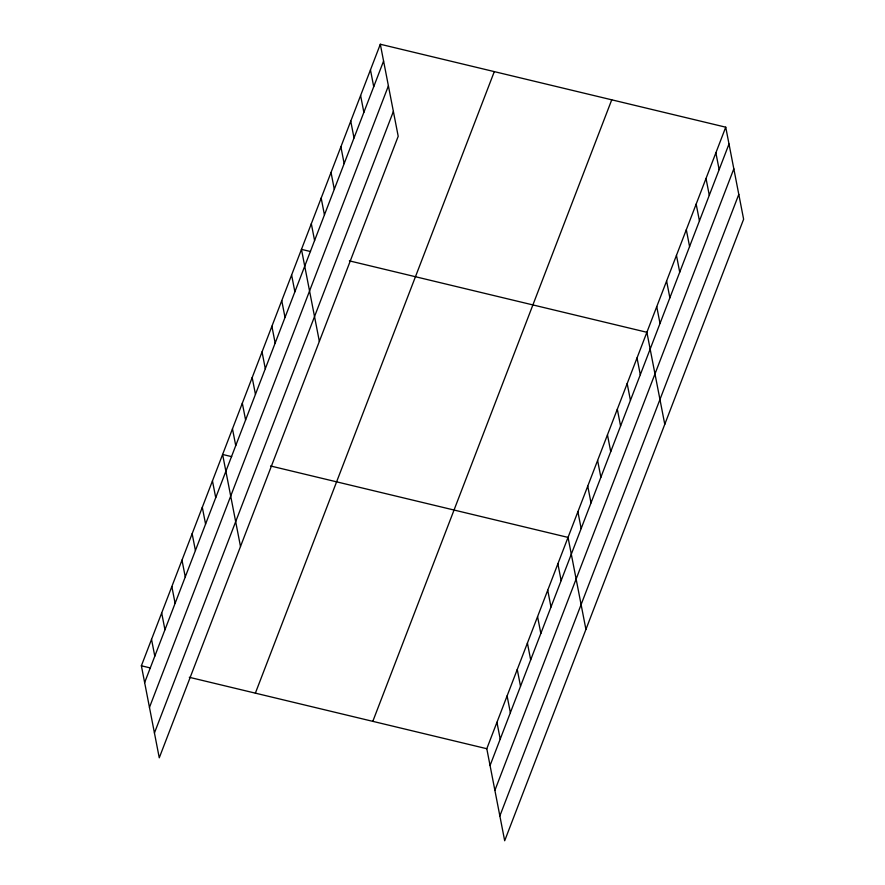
<?xml version="1.0" encoding="UTF-8"?>
<svg xmlns="http://www.w3.org/2000/svg" width="885" height="885" viewBox="0 0 885 885"><rect width="100%" height="100%" fill="white"/><g stroke="black" fill="none" stroke-linecap="round" stroke-linejoin="round"><path stroke-width="1.33" d="M380.318 44.25L398.206 136.279L159.267 757.814L141.379 665.785L380.318 44.25L725.733 127.186L743.621 219.214L504.682 840.75L486.794 748.721L725.733 127.186M144.642 682.589L383.581 61.054M149.465 707.414L388.404 85.878M154.432 732.99L393.382 111.455M255.367 693.154L494.306 71.619M372.806 721.352L611.745 99.817M490.058 765.525L729.008 143.989M494.892 790.349L733.831 168.814M499.859 815.926L738.798 194.39M310.535 251.539L301.464 249.36L319.352 341.378M349.398 260.865L646.891 332.295L664.779 424.324M231.682 456.638L222.611 454.47L240.499 546.487M270.544 465.975L568.037 537.405L585.925 629.423M141.379 665.785L150.439 667.965M189.302 677.29L486.794 748.721M715.876 152.828L719.151 169.632M706.02 178.46L709.294 195.264M696.174 204.103L699.438 220.907M686.317 229.735L689.581 246.539M676.461 255.378L679.724 272.182M666.604 281.021L669.868 297.825M656.747 306.652L660.011 323.456M637.034 357.927L640.297 374.731M627.177 383.57L630.441 400.374M617.321 409.213L620.584 426.017M607.464 434.845L610.727 451.649M597.607 460.488L600.871 477.292M587.751 486.119L591.014 502.923M577.894 511.762L581.157 528.566M557.882 563.822L561.145 580.615M547.726 590.229L550.99 607.033M537.571 616.646L540.835 633.45M527.416 643.063L530.679 659.867M517.26 669.48L520.524 686.284M507.105 695.898L510.368 712.702M370.461 69.893L373.724 86.697M496.95 722.315L500.213 739.108M360.604 95.525L363.868 112.329M350.748 121.168L354.011 137.971M340.891 146.799L344.154 163.603M331.034 172.442L334.298 189.246M321.178 198.085L324.441 214.889M311.321 223.717L314.584 240.521M291.608 274.992L294.871 291.796M281.751 300.635L285.014 317.438M271.894 326.277L275.158 343.081M262.037 351.909L265.301 368.713M252.181 377.552L255.455 394.356M242.324 403.184L245.599 419.988M232.467 428.827L235.742 445.631M212.455 480.876L215.73 497.68M202.3 507.293L205.574 524.097M192.145 533.71L195.419 550.514M181.989 560.128L185.264 576.931M171.845 586.545L175.108 603.349M161.689 612.962L164.953 629.755M151.534 639.368L154.798 656.172"/></g></svg>
